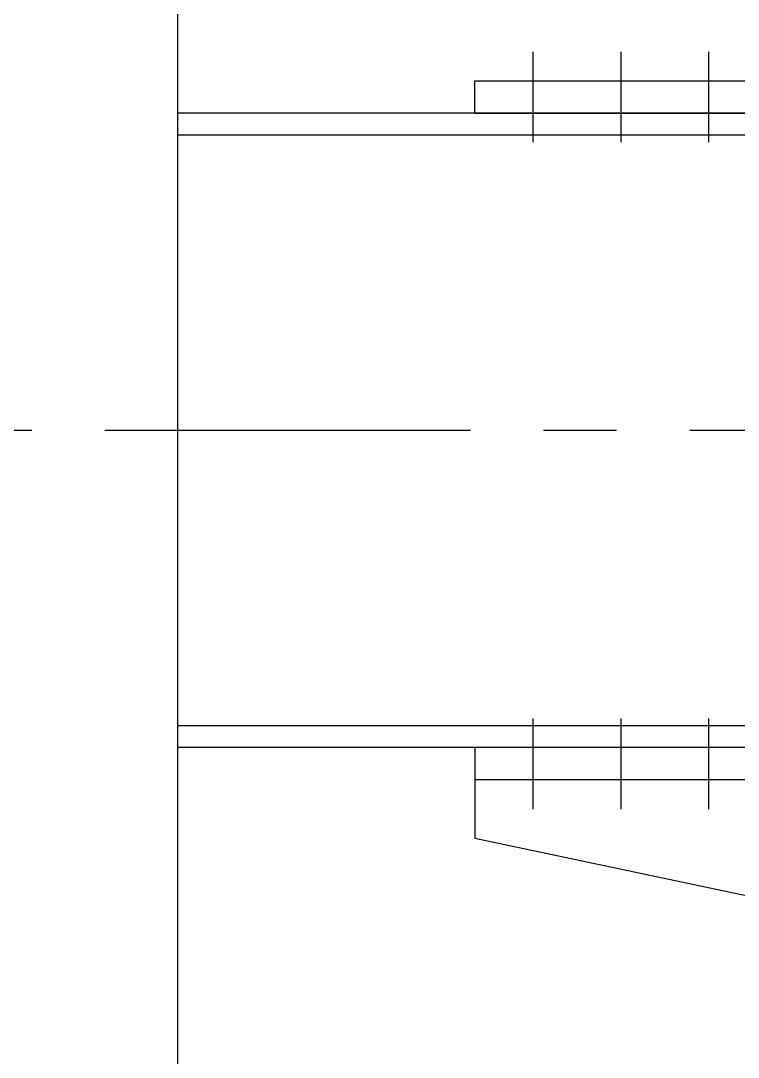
# Model space of a CAD drawing. Extents: x -668440 to 1010955, y -1678500 to 210463.
# Drawn here: x -638085 to -633177, y -898367 to -891277 of the extents above; entities that cross this region are included whole.
import ezdxf

# ---------------------------------------------------------------- set-up
doc = ezdxf.new("R2010")
doc.units = 0
doc.header["$MEASUREMENT"] = 0
doc.linetypes.add('CENTER', pattern=[2, 1.25, -0.25, 0.25, -0.25])
doc.layers.get('0').update_dxf_attribs({"color": 3, "linetype": 'CONTINUOUS'})
doc.layers.add('00_ADDL', color=253, linetype='CONTINUOUS', plot=False)
for name, color, linetype in [('100', 5, 'CENTER'), ('BEAM_H-434x299x10x15x13', 7, 'CONTINUOUS'), ('BOLT', 4, 'CONTINUOUS'), ('C400-R22-6M22_d', 7, 'CONTINUOUS'), ('SP400-40-60-60-0-0-M22-200-K6-614-322-0-168-TYPE2', 7, 'CONTINUOUS')]:
    doc.layers.add(name, color=color, linetype=linetype)

# ---------------------------------------------------------------- blocks, each defined once
blk = doc.blocks.new('剛接合部C1Y')
at = {"layer": '00_ADDL'}
blk.add_lwpolyline([(-230770.77238, -394932.59222), (-230770.77238, -393132.59222), (-228970.77238, -393132.59222), (-228970.77238, -394932.59222)], close=True, dxfattribs=at)
at = {"layer": '100', "linetype": 'CENTER', "ltscale": 200}
blk.add_line((-226970.77238, -394032.59222), (-232770.77238, -394032.59222), dxfattribs=at)
at = {"layer": 'BEAM_H-434x299x10x15x13'}
for p, q in [((-230187.77238, -393815.59222), (-230770.77238, -393815.59222)), ((-230187.77238, -393830.59222), (-230770.77238, -393830.59222)), ((-230187.77238, -394234.59222), (-230770.77238, -394234.59222)), ((-230187.77238, -394249.59222), (-230770.77238, -394249.59222))]:
    blk.add_line(p, q, dxfattribs=at)
at = {"layer": 'BOLT'}
for p, q in [((-230527.77238, -393835.59222), (-230527.77238, -393773.59222)), ((-230467.77238, -393835.59222), (-230467.77238, -393773.59222)), ((-230407.77238, -393835.59222), (-230407.77238, -393773.59222)), ((-230527.77238, -394291.59222), (-230527.77238, -394229.59222)), ((-230467.77238, -394291.59222), (-230467.77238, -394229.59222)), ((-230407.77238, -394291.59222), (-230407.77238, -394229.59222))]:
    blk.add_line(p, q, dxfattribs=at)
at = {"layer": 'C400-R22-6M22_d'}
for p, q in [((-230567.77238, -394249.59222), (-230567.77238, -394311.59222)), ((-230187.77238, -394249.59222), (-230567.77238, -394249.59222)), ((-230184.77238, -394271.59222), (-230567.77238, -394271.59222)), ((-230567.77238, -394311.59222), (-230377.77238, -394351.59222))]:
    blk.add_line(p, q, dxfattribs=at)
at = {"layer": 'SP400-40-60-60-0-0-M22-200-K6-614-322-0-168-TYPE2'}
for p, q in [((-230567.77238, -393793.59222), (-229173.77238, -393793.59222)), ((-230567.77238, -393815.59222), (-230567.77238, -393793.59222)), ((-230567.77238, -393815.59222), (-229173.77238, -393815.59222))]:
    blk.add_line(p, q, dxfattribs=at)

msp = doc.modelspace()

# ---------------------------------------------------------------- block references
at = {"xscale": 10, "yscale": 10, "zscale": 10}
msp.add_blockref('剛接合部C1Y', (1670698.6842, 3046247.35843, 5600), dxfattribs=at)

doc.saveas('drawing.dxf')
